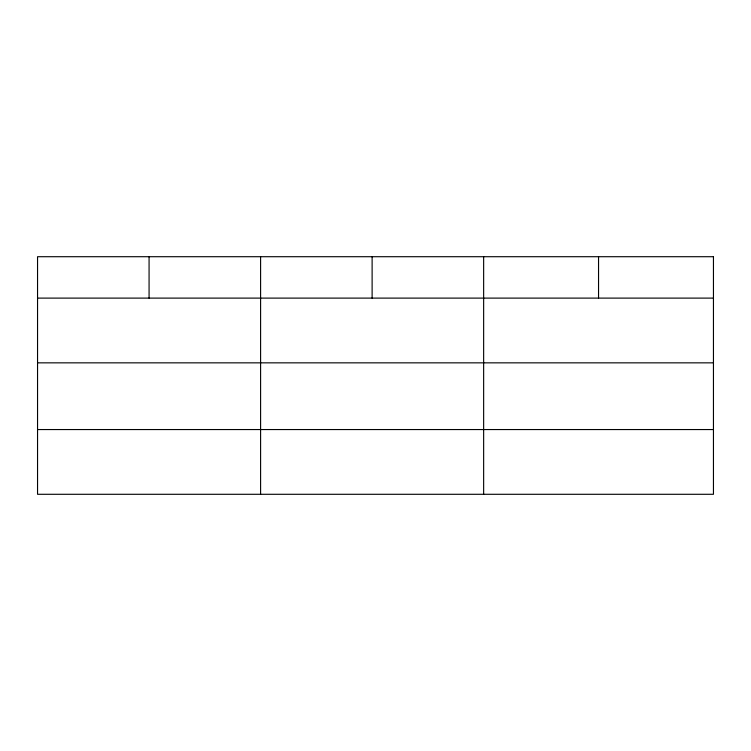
<?xml version="1.0" encoding="UTF-8"?>
<svg xmlns="http://www.w3.org/2000/svg" width="751" height="751" viewBox="0 0 751 751"><rect width="100%" height="100%" fill="white"/><g stroke="black" fill="none" stroke-linecap="round" stroke-linejoin="round"><path stroke-width="1.13" d="M37.55 298.109L713.45 298.109M37.55 362.846L713.45 362.846M37.55 429.553L713.45 429.553M598.547 256.711L598.547 298.109M483.644 256.711L483.644 494.289M372.12 256.711L372.12 298.109M260.597 256.711L260.597 494.289M149.073 256.711L149.073 298.109M713.45 256.711L37.55 256.711L37.55 494.289L713.45 494.289L713.45 256.711"/></g></svg>
